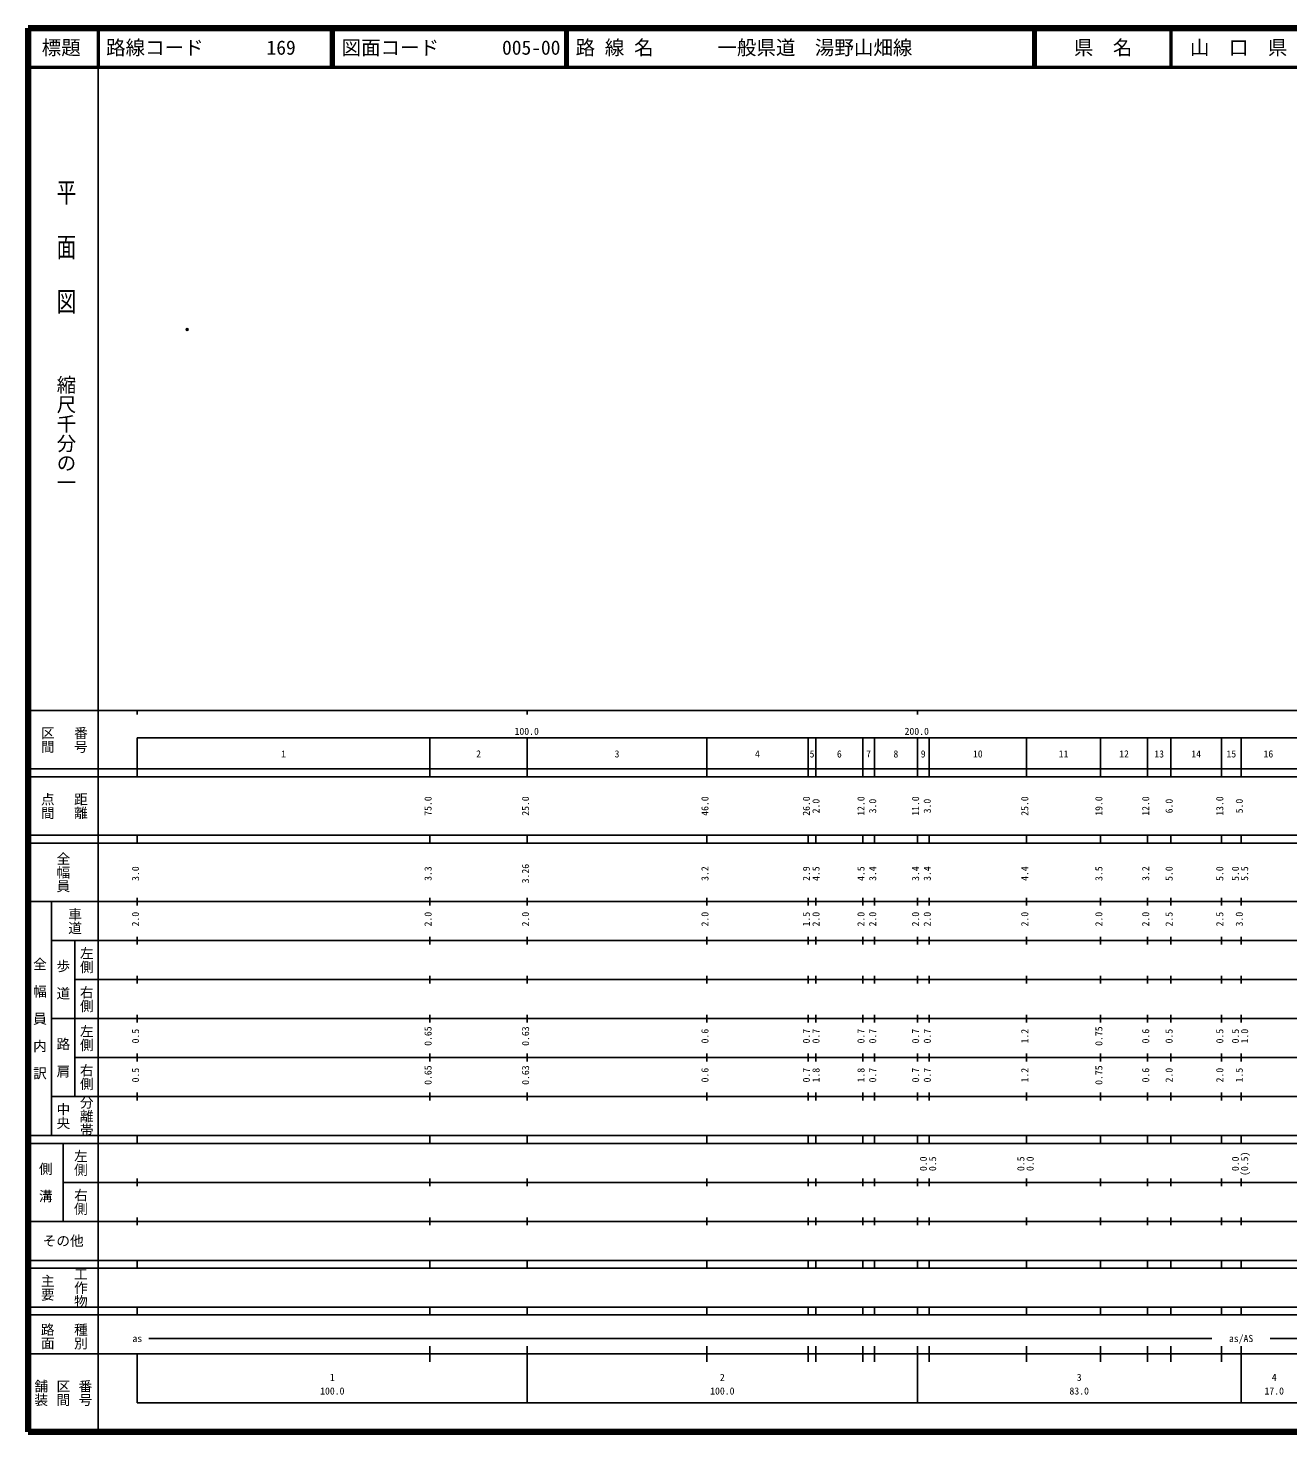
# Model space of a CAD drawing. Units: millimetres on the paper. Extents: x 40 to 680, y 20 to 380.
# Drawn here: x 40 to 363, y 20 to 380 of the extents above; entities that cross this region are included whole.
import ezdxf
from ezdxf.enums import TextEntityAlignment as Align

# ---------------------------------------------------------------- set-up
doc = ezdxf.new("R2010")
doc.units = ezdxf.units.MM
doc.header["$PDMODE"] = 32
doc.header["$PDSIZE"] = 0.5
doc.layers.add('M-OTRS', color=6, linetype='Continuous')
doc.layers.add('M-TTL-TXT', color=7, linetype='Continuous')
for name, color, linetype, lineweight in [('M-TTL', 2, 'Continuous', 140), ('M-TTL-BAND', 7, 'Continuous', 25), ('M-TTL-LINE', 7, 'Continuous', 50)]:
    doc.layers.add(name, color=color, linetype=linetype, lineweight=lineweight)
doc.styles.add('@ＭＳ ゴシック', font='')
doc.styles.add('ＭＳ ゴシック', font='')
doc.styles.get('@ＭＳ ゴシック').set_extended_font_data('@MS Gothic')
doc.styles.get('ＭＳ ゴシック').set_extended_font_data('MS Gothic')

msp = doc.modelspace()

# ---------------------------------------------------------------- linework, layer by layer
at = {"layer": 'M-OTRS'}
msp.add_point((80.81, 302.706), dxfattribs=at)
at = {"layer": 'M-TTL'}
for p, q in [((40, 380), (40, 20)), ((680, 380), (40, 380)), ((40, 20), (680, 20))]:
    msp.add_line(p, q, dxfattribs=at)
at = {"layer": 'M-TTL-BAND'}
for p, q in [((58, 370), (58, 20)), ((40, 205), (579, 205)), ((68, 205), (68, 204)), ((168, 205), (168, 204)), ((268, 205), (268, 204)), ((68, 198), (579, 198)), ((68, 198), (68, 188)), ((143, 188), (143, 198)), ((168, 188), (168, 198)), ((214, 188), (214, 198)), ((240, 188), (240, 198)), ((242, 188), (242, 198)), ((254, 188), (254, 198)), ((257, 188), (257, 198)), ((268, 188), (268, 198)), ((271, 188), (271, 198)), ((296, 188), (296, 198)), ((315, 188), (315, 198)), ((327, 188), (327, 198)), ((333, 188), (333, 198)), ((346, 188), (346, 198)), ((351, 188), (351, 198)), ((40, 190), (579, 190)), ((40, 188), (579, 188)), ((40, 173), (579, 173)), ((68, 171), (68, 173)), ((143, 171), (143, 173)), ((168, 171), (168, 173)), ((214, 171), (214, 173)), ((240, 171), (240, 173)), ((242, 171), (242, 173)), ((254, 171), (254, 173)), ((257, 171), (257, 173)), ((268, 171), (268, 173)), ((271, 171), (271, 173)), ((296, 171), (296, 173)), ((315, 171), (315, 173)), ((327, 171), (327, 173)), ((333, 171), (333, 173)), ((346, 171), (346, 173)), ((351, 171), (351, 173)), ((40, 171), (579, 171)), ((40, 156), (579, 156)), ((46, 96), (46, 156)), ((68, 155), (68, 157)), ((143, 155), (143, 157)), ((168, 155), (168, 157)), ((214, 155), (214, 157)), ((240, 155), (240, 157)), ((242, 155), (242, 157)), ((254, 155), (254, 157)), ((257, 155), (257, 157)), ((268, 155), (268, 157)), ((271, 155), (271, 157)), ((296, 155), (296, 157)), ((315, 155), (315, 157)), ((327, 155), (327, 157)), ((333, 155), (333, 157)), ((346, 155), (346, 157)), ((351, 155), (351, 157)), ((46, 146), (579, 146)), ((52, 146), (52, 106)), ((68, 145), (68, 147)), ((143, 145), (143, 147)), ((168, 145), (168, 147)), ((214, 145), (214, 147)), ((240, 145), (240, 147)), ((242, 145), (242, 147)), ((254, 145), (254, 147)), ((257, 145), (257, 147)), ((268, 145), (268, 147)), ((271, 145), (271, 147)), ((296, 145), (296, 147)), ((315, 145), (315, 147)), ((327, 145), (327, 147)), ((333, 145), (333, 147)), ((346, 145), (346, 147)), ((351, 145), (351, 147)), ((68, 135), (68, 137)), ((143, 135), (143, 137)), ((168, 135), (168, 137)), ((214, 135), (214, 137)), ((240, 135), (240, 137)), ((242, 135), (242, 137)), ((254, 135), (254, 137)), ((257, 135), (257, 137)), ((268, 135), (268, 137)), ((271, 135), (271, 137)), ((296, 135), (296, 137)), ((315, 135), (315, 137)), ((327, 135), (327, 137)), ((333, 135), (333, 137)), ((346, 135), (346, 137)), ((351, 135), (351, 137)), ((52, 136), (579, 136)), ((46, 126), (579, 126)), ((68, 125), (68, 127)), ((143, 125), (143, 127)), ((168, 125), (168, 127)), ((214, 125), (214, 127)), ((240, 125), (240, 127)), ((242, 125), (242, 127)), ((254, 125), (254, 127)), ((257, 125), (257, 127)), ((268, 125), (268, 127)), ((271, 125), (271, 127)), ((296, 125), (296, 127)), ((315, 125), (315, 127)), ((327, 125), (327, 127)), ((333, 125), (333, 127)), ((346, 125), (346, 127)), ((351, 125), (351, 127)), ((52, 116), (579, 116)), ((68, 115), (68, 117)), ((143, 115), (143, 117)), ((168, 115), (168, 117)), ((214, 115), (214, 117)), ((240, 115), (240, 117)), ((242, 115), (242, 117)), ((254, 115), (254, 117)), ((257, 115), (257, 117)), ((268, 115), (268, 117)), ((271, 115), (271, 117)), ((296, 115), (296, 117)), ((315, 115), (315, 117)), ((327, 115), (327, 117)), ((333, 115), (333, 117)), ((346, 115), (346, 117)), ((351, 115), (351, 117)), ((46, 106), (579, 106)), ((68, 105), (68, 107)), ((143, 105), (143, 107)), ((168, 105), (168, 107)), ((214, 105), (214, 107)), ((240, 105), (240, 107)), ((242, 105), (242, 107)), ((254, 105), (254, 107)), ((257, 105), (257, 107)), ((268, 105), (268, 107)), ((271, 105), (271, 107)), ((296, 105), (296, 107)), ((315, 105), (315, 107)), ((327, 105), (327, 107)), ((333, 105), (333, 107)), ((346, 105), (346, 107)), ((351, 105), (351, 107)), ((40, 96), (579, 96)), ((40, 94), (579, 94)), ((49, 94), (49, 74)), ((68, 94), (68, 96)), ((143, 94), (143, 96)), ((168, 94), (168, 96)), ((214, 94), (214, 96)), ((240, 94), (240, 96)), ((242, 94), (242, 96)), ((254, 94), (254, 96)), ((257, 94), (257, 96)), ((268, 94), (268, 96)), ((271, 94), (271, 96)), ((296, 94), (296, 96)), ((315, 94), (315, 96)), ((327, 94), (327, 96)), ((333, 94), (333, 96)), ((346, 94), (346, 96)), ((351, 94), (351, 96)), ((49, 84), (579, 84)), ((68, 83), (68, 85)), ((143, 83), (143, 85)), ((168, 83), (168, 85)), ((214, 83), (214, 85)), ((240, 83), (240, 85)), ((242, 83), (242, 85)), ((254, 83), (254, 85)), ((257, 83), (257, 85)), ((268, 83), (268, 85)), ((271, 83), (271, 85)), ((296, 83), (296, 85)), ((315, 83), (315, 85)), ((327, 83), (327, 85)), ((333, 83), (333, 85)), ((346, 83), (346, 85)), ((351, 83), (351, 85)), ((40, 74), (579, 74)), ((68, 73), (68, 75)), ((143, 73), (143, 75)), ((168, 73), (168, 75)), ((214, 73), (214, 75)), ((240, 73), (240, 75)), ((242, 73), (242, 75)), ((254, 73), (254, 75)), ((257, 73), (257, 75)), ((268, 73), (268, 75)), ((271, 73), (271, 75)), ((296, 73), (296, 75)), ((315, 73), (315, 75)), ((327, 73), (327, 75)), ((333, 73), (333, 75)), ((346, 73), (346, 75)), ((351, 73), (351, 75)), ((40, 64), (579, 64)), ((40, 62), (579, 62)), ((68, 62), (68, 64)), ((143, 62), (143, 64)), ((168, 62), (168, 64)), ((214, 62), (214, 64)), ((240, 62), (240, 64)), ((242, 62), (242, 64)), ((254, 62), (254, 64)), ((257, 62), (257, 64)), ((268, 62), (268, 64)), ((271, 62), (271, 64)), ((296, 62), (296, 64)), ((315, 62), (315, 64)), ((327, 62), (327, 64)), ((333, 62), (333, 64)), ((346, 62), (346, 64)), ((351, 62), (351, 64)), ((40, 52), (579, 52)), ((68, 50), (68, 52)), ((143, 50), (143, 52)), ((168, 50), (168, 52)), ((214, 50), (214, 52)), ((240, 50), (240, 52)), ((242, 50), (242, 52)), ((254, 50), (254, 52)), ((257, 50), (257, 52)), ((268, 50), (268, 52)), ((271, 50), (271, 52)), ((296, 50), (296, 52)), ((315, 50), (315, 52)), ((327, 50), (327, 52)), ((333, 50), (333, 52)), ((346, 50), (346, 52)), ((351, 50), (351, 52)), ((40, 50), (579, 50)), ((71, 44), (343.5, 44)), ((358.5, 44), (565, 44)), ((40, 40), (579, 40)), ((68, 40), (68, 27.5)), ((143, 38), (143, 42)), ((168, 27.5), (168, 42)), ((214, 38), (214, 42)), ((240, 38), (240, 42)), ((242, 38), (242, 42)), ((254, 38), (254, 42)), ((257, 38), (257, 42)), ((268, 27.5), (268, 42)), ((271, 38), (271, 42)), ((296, 38), (296, 42)), ((315, 38), (315, 42)), ((327, 38), (327, 42)), ((333, 38), (333, 42)), ((346, 38), (346, 42)), ((351, 27.5), (351, 42)), ((68, 27.5), (579, 27.5))]:
    msp.add_line(p, q, dxfattribs=at)
at = {"layer": 'M-TTL-LINE'}
for p, q in [((58, 380), (58, 370)), ((117.75, 380), (117.75, 370)), ((118.25, 380), (118.25, 370)), ((177.75, 380), (177.75, 370)), ((178.25, 380), (178.25, 370)), ((297.75, 380), (297.75, 370)), ((298.25, 380), (298.25, 370)), ((333, 380), (333, 370)), ((40, 370), (680, 370))]:
    msp.add_line(p, q, dxfattribs=at)

# ---------------------------------------------------------------- texts
at = {"layer": 'M-TTL-BAND', "style": '@ＭＳ ゴシック', "width": 1.4}
msp.add_text('平  面  図', height=3.666, rotation=270, dxfattribs=at).set_placement((49.777, 306.475), align=Align.MIDDLE_RIGHT)
at = {"layer": 'M-TTL-BAND', "style": '@ＭＳ ゴシック'}
msp.add_text('縮尺千分の一', height=3.666, rotation=270, dxfattribs=at).set_placement((49.777, 261.03), align=Align.MIDDLE_RIGHT)
for s, p in [('区間', (45, 197.5)), ('番号', (53.5, 197.5)), ('点間', (45, 180.5)), ('距離', (53.5, 180.5)), ('全幅員', (49, 163.5)), ('車道', (52, 151)), ('左側', (55, 141)), ('全\u3000幅\u3000員\u3000内\u3000訳', (43, 126)), ('歩\u3000道', (49, 136)), ('右側', (55, 131)), ('左側', (55, 121)), ('路\u3000肩', (49, 116)), ('右側', (55, 111)), ('分離帯', (55, 101)), ('中央', (49, 101)), ('左側', (53.5, 89)), ('側\u3000溝', (44.5, 84)), ('右側', (53.5, 79)), ('工作物', (53.5, 57)), ('主要', (45, 57)), ('路面', (45, 44.5)), ('種別', (53.5, 44.5)), ('舗装', (43.333, 30)), ('区間', (49, 30)), ('番号', (54.667, 30))]:
    msp.add_text(s, height=2.566, rotation=270, dxfattribs=at).set_placement(p, align=Align.MIDDLE_CENTER)
at = {"layer": 'M-TTL-BAND', "style": 'ＭＳ ゴシック'}
for s, p in [('100.0', (167.844, 198.195)), ('200.0', (267.844, 198.195)), ('1', (105.5, 192.405)), ('2', (155.5, 192.405)), ('3', (191, 192.405)), ('4', (227, 192.405)), ('5', (241, 192.405)), ('6', (248, 192.405)), ('7', (255.5, 192.405)), ('8', (262.5, 192.405)), ('9', (269.5, 192.405)), ('10', (283.5, 192.405)), ('11', (305.5, 192.405)), ('12', (321, 192.405)), ('13', (330, 192.405)), ('14', (339.5, 192.405)), ('15', (348.5, 192.405)), ('16', (358, 192.405)), ('as', (68, 42.5)), ('as/AS', (351, 42.5)), ('1', (118, 32.523)), ('2', (218, 32.523)), ('3', (309.5, 32.523)), ('4', (359.5, 32.523)), ('100.0', (118, 29.033)), ('100.0', (218, 29.033)), ('83.0', (309.5, 29.033)), ('17.0', (359.5, 29.033))]:
    msp.add_text(s, height=1.833, dxfattribs=at).set_placement(p, align=Align.BOTTOM_CENTER)
for s, p in [('75.0', (144, 180.5)), ('25.0', (169, 180.5)), ('46.0', (215, 180.5)), ('26.0', (241, 180.5)), ('2.0', (243.467, 180.5)), ('12.0', (255, 180.5)), ('3.0', (258, 180.5)), ('11.0', (269, 180.5)), ('3.0', (272, 180.5)), ('25.0', (297, 180.5)), ('19.0', (316, 180.5)), ('12.0', (328, 180.5)), ('6.0', (334, 180.5)), ('13.0', (347, 180.5)), ('5.0', (352, 180.5)), ('3.0', (69, 163.174)), ('3.3', (144, 163.174)), ('3.26', (169, 163.174)), ('3.2', (215, 163.174)), ('2.9', (241, 163.174)), ('4.5', (243.467, 163.174)), ('4.5', (255, 163.174)), ('3.4', (258, 163.174)), ('3.4', (269, 163.174)), ('3.4', (272, 163.174)), ('4.4', (297, 163.174)), ('3.5', (316, 163.174)), ('3.2', (328, 163.174)), ('5.0', (334, 163.174)), ('5.0', (347, 163.174)), ('5.0', (351, 163.174)), ('5.5', (353.37, 163.174)), ('2.0', (69, 151.5)), ('2.0', (144, 151.5)), ('2.0', (169, 151.5)), ('2.0', (215, 151.5)), ('1.5', (241, 151.5)), ('2.0', (243.467, 151.5)), ('2.0', (255, 151.5)), ('2.0', (258, 151.5)), ('2.0', (269, 151.5)), ('2.0', (272, 151.5)), ('2.0', (297, 151.5)), ('2.0', (316, 151.5)), ('2.0', (328, 151.5)), ('2.5', (334, 151.5)), ('2.5', (347, 151.5)), ('3.0', (352, 151.5)), ('0.5', (69, 121.5)), ('0.65', (144, 121.5)), ('0.63', (169, 121.5)), ('0.6', (215, 121.5)), ('0.7', (241, 121.5)), ('0.7', (243.467, 121.5)), ('0.7', (255, 121.5)), ('0.7', (258, 121.5)), ('0.7', (269, 121.5)), ('0.7', (272, 121.5)), ('1.2', (297, 121.5)), ('0.75', (316, 121.5)), ('0.6', (328, 121.5)), ('0.5', (334, 121.5)), ('0.5', (347, 121.5)), ('0.5', (351, 121.5)), ('1.0', (353.37, 121.5)), ('0.5', (69, 111.5)), ('0.65', (144, 111.5)), ('0.63', (169, 111.5)), ('0.6', (215, 111.5)), ('0.7', (241, 111.5)), ('1.8', (243.467, 111.5)), ('1.8', (255, 111.5)), ('0.7', (258, 111.5)), ('0.7', (269, 111.5)), ('0.7', (272, 111.5)), ('1.2', (297, 111.5)), ('0.75', (316, 111.5)), ('0.6', (328, 111.5)), ('2.0', (334, 111.5)), ('2.0', (347, 111.5)), ('1.5', (352, 111.5)), ('0.0', (271, 88.764)), ('0.5', (273.37, 88.764)), ('0.5', (296, 88.764)), ('0.0', (298.37, 88.764)), ('0.0', (351, 88.764)), ('(0.5)', (353.37, 88.764))]:
    msp.add_text(s, height=1.833, rotation=90, dxfattribs=at).set_placement(p, align=Align.BOTTOM_CENTER)
msp.add_text('その他', height=2.566, dxfattribs=at).set_placement((49, 69), align=Align.MIDDLE_CENTER)
at = {"layer": 'M-TTL-TXT', "style": 'ＭＳ ゴシック'}
for s, p in [('標題', (48.5, 375)), ('県\u3000名', (315.625, 375)), ('山\u3000口\u3000県', (350.375, 375))]:
    msp.add_text(s, height=3.666, dxfattribs=at).set_placement(p, align=Align.MIDDLE_CENTER)
for s, p in [('路線コード', (60, 375)), ('169', (101.142, 375)), ('図面コード', (120.38, 375)), ('005-00', (161.521, 375)), ('路 線 名', (180.38, 375)), ('一般県道\u3000湯野山畑線', (216.734, 375))]:
    msp.add_text(s, height=3.666, dxfattribs=at).set_placement(p, align=Align.MIDDLE_LEFT)

doc.saveas('drawing.dxf')
